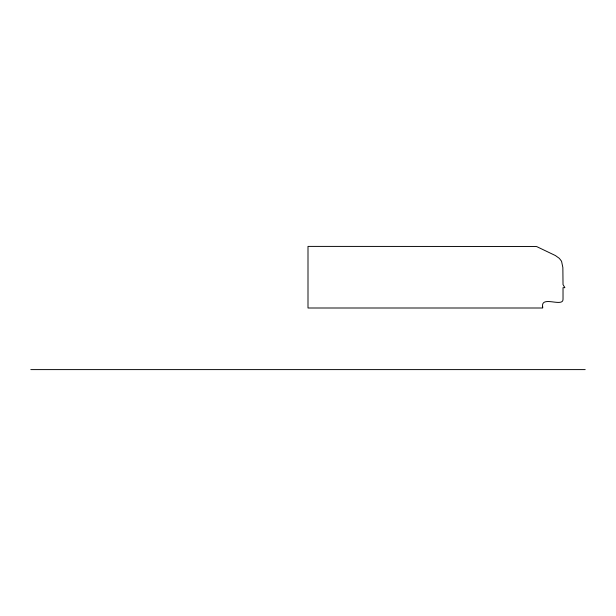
<?xml version="1.0" encoding="UTF-8"?>
<svg xmlns="http://www.w3.org/2000/svg" width="616" height="616" viewBox="0 0 616 616"><rect width="100%" height="100%" fill="white"/><g stroke="black" fill="none" stroke-linecap="round" stroke-linejoin="round"><path stroke-width="0.92" d="M30.8 369.6L585.2 369.6M542.696 307.122L542.696 308L308 308L308 246.4L536.043 246.485A4.936 4.936 0 0 1 536.936 246.7L555.393 255.548L559.336 258.366L561.553 261.253L562.862 267.56L563.024 284.592L564.872 287.672L563.024 287.672L563.024 299.199C563.216 307.808 540.355 294.964 542.696 307.122"/></g></svg>
